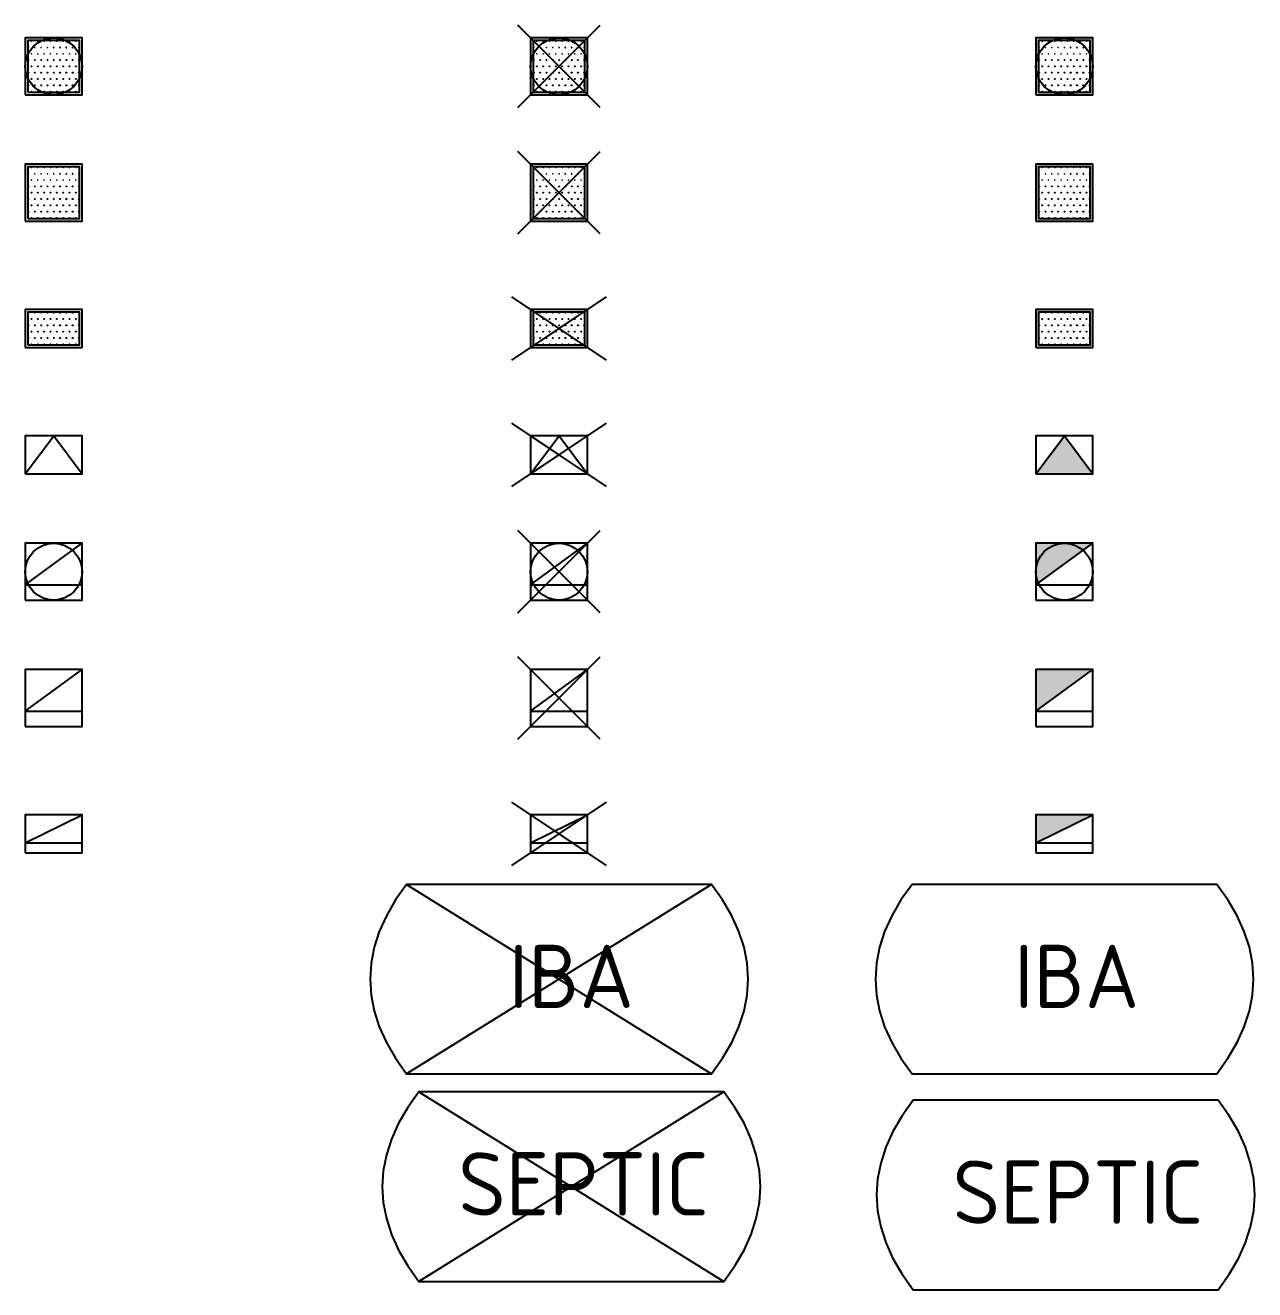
# Model space of a CAD drawing. Header units: metres. Extents: x -43.9 to -33.2, y 164.6 to 244.7.
# Drawn here: x -43.68 to -33.94, y 184.64 to 194.65 of the extents above; entities that cross this region are included whole.
import ezdxf
from ezdxf.enums import TextEntityAlignment as Align

# ---------------------------------------------------------------- set-up
doc = ezdxf.new("R2010")
doc.units = ezdxf.units.M
doc.layers.get('0').update_dxf_attribs({"color": 150})
doc.styles.add('NLCS-ISO', font='NLCS-ISO.ttf')

# ---------------------------------------------------------------- blocks, each defined once
blk = doc.blocks.new('B-SRI-KOLK_COMBINATIEKOLK_01-SO')
for q in [(1.125, 2.25), (1.125, 0.6)]:
    blk.add_line((-1.125, 0.6), q)
blk.add_lwpolyline([(-1.125, 0), (1.125, 0), (1.125, 2.25), (-1.125, 2.25)], close=True)
blk = doc.blocks.new('B-SRI-KOLK_COMBINATIEKOLK_02-SO')
for q in [(1.125, 2.25), (1.125, 0.6)]:
    blk.add_line((-1.125, 0.6), q)
blk.add_lwpolyline([(-1.125, 0), (1.125, 0), (1.125, 2.25), (-1.125, 2.25)], close=True)
blk.add_circle((0, 1.125), 1.125)
blk = doc.blocks.new('B-SRI-KOLK_GELEIDEKOLK-SO')
blk.add_lwpolyline([(-1.125, 0), (1.125, 0), (1.125, 1.5), (-1.125, 1.5)], close=True)
at = {"flags": 128}
blk.add_lwpolyline([(-1.125, 0), (0, 1.5), (1.125, 0)], dxfattribs=at)
blk = doc.blocks.new('B-SRI-KOLK_INFILTRATIEKOLK-SO')
for points in [[(-1.125, 0), (1.125, 0), (1.125, 1.5), (-1.125, 1.5)], [(-1.025, 0.1), (1.025, 0.1), (1.025, 1.4), (-1.025, 1.4)]]:
    blk.add_lwpolyline(points, close=True)
for centre in [(-1, 1.375), (-0.875, 1.125), (-0.75, 1.375), (-0.625, 1.125), (-0.5, 1.375), (-0.375, 1.125), (-0.25, 1.375), (-0.125, 1.125), (0, 1.375), (0.125, 1.125), (0.25, 1.375), (0.375, 1.125), (0.5, 1.375), (0.625, 1.125), (0.75, 1.375), (0.875, 1.125), (1, 1.375), (-1, 0.875), (-0.875, 0.625), (-0.75, 0.875), (-0.625, 0.625), (-0.5, 0.875), (-0.375, 0.625), (-0.25, 0.875), (-0.125, 0.625), (0, 0.875), (0.125, 0.625), (0.25, 0.875), (0.375, 0.625), (0.5, 0.875), (0.625, 0.625), (0.75, 0.875), (0.875, 0.625), (1, 0.875), (-1, 0.375), (-0.875, 0.125), (-0.75, 0.375), (-0.625, 0.125), (-0.5, 0.375), (-0.375, 0.125), (-0.25, 0.375), (-0.125, 0.125), (0, 0.375), (0.125, 0.125), (0.25, 0.375), (0.375, 0.125), (0.5, 0.375), (0.625, 0.125), (0.75, 0.375), (0.875, 0.125), (1, 0.375)]:
    blk.add_circle(centre, 0.002)
blk = doc.blocks.new('B-SRI-KOLK_INFILTRATIEKOLK_01-SO')
for points in [[(-1.125, 0), (1.125, 0), (1.125, 2.25), (-1.125, 2.25)], [(-1.025, 0.1), (1.025, 0.1), (1.025, 2.15), (-1.025, 2.15)]]:
    blk.add_lwpolyline(points, close=True)
for centre in [(-0.875, 2.125), (-0.625, 2.125), (-0.375, 2.125), (-0.125, 2.125), (0.125, 2.125), (0.375, 2.125), (0.625, 2.125), (0.875, 2.125), (-1, 1.875), (-0.875, 1.625), (-0.75, 1.875), (-0.625, 1.625), (-0.5, 1.875), (-0.375, 1.625), (-0.25, 1.875), (-0.125, 1.625), (0, 1.875), (0.125, 1.625), (0.25, 1.875), (0.375, 1.625), (0.5, 1.875), (0.625, 1.625), (0.75, 1.875), (0.875, 1.625), (1, 1.875), (-1, 1.375), (-0.875, 1.125), (-0.75, 1.375), (-0.625, 1.125), (-0.5, 1.375), (-0.375, 1.125), (-0.25, 1.375), (-0.125, 1.125), (0, 1.375), (0.125, 1.125), (0.25, 1.375), (0.375, 1.125), (0.5, 1.375), (0.625, 1.125), (0.75, 1.375), (0.875, 1.125), (1, 1.375), (-1, 0.875), (-0.875, 0.625), (-0.75, 0.875), (-0.625, 0.625), (-0.5, 0.875), (-0.375, 0.625), (-0.25, 0.875), (-0.125, 0.625), (0, 0.875), (0.125, 0.625), (0.25, 0.875), (0.375, 0.625), (0.5, 0.875), (0.625, 0.625), (0.75, 0.875), (0.875, 0.625), (1, 0.875), (-1, 0.375), (-0.875, 0.125), (-0.75, 0.375), (-0.625, 0.125), (-0.5, 0.375), (-0.375, 0.125), (-0.25, 0.375), (-0.125, 0.125), (0, 0.375), (0.125, 0.125), (0.25, 0.375), (0.375, 0.125), (0.5, 0.375), (0.625, 0.125), (0.75, 0.375), (0.875, 0.125), (1, 0.375)]:
    blk.add_circle(centre, 0.002)
blk = doc.blocks.new('B-SRI-KOLK_INFILTRATIEKOLK_02-SO')
for points in [[(-1.125, 0), (1.125, 0), (1.125, 2.25), (-1.125, 2.25)], [(-1.025, 0.1), (1.025, 0.1), (1.025, 2.15), (-1.025, 2.15)]]:
    blk.add_lwpolyline(points, close=True)
for centre, radius in [((0, 1.125), 1.125), ((-0.875, 2.125), 0.002), ((-0.625, 2.125), 0.002), ((-0.375, 2.125), 0.002), ((-0.125, 2.125), 0.002), ((0.125, 2.125), 0.002), ((0.375, 2.125), 0.002), ((0.625, 2.125), 0.002), ((0.875, 2.125), 0.002), ((-1, 1.875), 0.002), ((-0.875, 1.625), 0.002), ((-0.75, 1.875), 0.002), ((-0.625, 1.625), 0.002), ((-0.5, 1.875), 0.002), ((-0.375, 1.625), 0.002), ((-0.25, 1.875), 0.002), ((-0.125, 1.625), 0.002), ((0, 1.875), 0.002), ((0.125, 1.625), 0.002), ((0.25, 1.875), 0.002), ((0.375, 1.625), 0.002), ((0.5, 1.875), 0.002), ((0.625, 1.625), 0.002), ((0.75, 1.875), 0.002), ((0.875, 1.625), 0.002), ((1, 1.875), 0.002), ((-1, 1.375), 0.002), ((-0.875, 1.125), 0.002), ((-0.75, 1.375), 0.002), ((-0.625, 1.125), 0.002), ((-0.5, 1.375), 0.002), ((-0.375, 1.125), 0.002), ((-0.25, 1.375), 0.002), ((-0.125, 1.125), 0.002), ((0, 1.375), 0.002), ((0.125, 1.125), 0.002), ((0.25, 1.375), 0.002), ((0.375, 1.125), 0.002), ((0.5, 1.375), 0.002), ((0.625, 1.125), 0.002), ((0.75, 1.375), 0.002), ((0.875, 1.125), 0.002), ((1, 1.375), 0.002), ((-1, 0.875), 0.002), ((-0.875, 0.625), 0.002), ((-0.75, 0.875), 0.002), ((-0.625, 0.625), 0.002), ((-0.5, 0.875), 0.002), ((-0.375, 0.625), 0.002), ((-0.25, 0.875), 0.002), ((-0.125, 0.625), 0.002), ((0, 0.875), 0.002), ((0.125, 0.625), 0.002), ((0.25, 0.875), 0.002), ((0.375, 0.625), 0.002), ((0.5, 0.875), 0.002), ((0.625, 0.625), 0.002), ((0.75, 0.875), 0.002), ((0.875, 0.625), 0.002), ((1, 0.875), 0.002), ((-1, 0.375), 0.002), ((-0.875, 0.125), 0.002), ((-0.75, 0.375), 0.002), ((-0.625, 0.125), 0.002), ((-0.5, 0.375), 0.002), ((-0.375, 0.125), 0.002), ((-0.25, 0.375), 0.002), ((-0.125, 0.125), 0.002), ((0, 0.375), 0.002), ((0.125, 0.125), 0.002), ((0.25, 0.375), 0.002), ((0.375, 0.125), 0.002), ((0.5, 0.375), 0.002), ((0.625, 0.125), 0.002), ((0.75, 0.375), 0.002), ((0.875, 0.125), 0.002), ((1, 0.375), 0.002)]:
    blk.add_circle(centre, radius)
blk = doc.blocks.new('SRI-IBA-SO')
at = {"flags": 128}
blk.add_lwpolyline([(-7.32, -1.26), (-7.118, -1.887), (-6.835, -2.512), (-6.473, -3.133), (-6.031, -3.75), (6.031, -3.75), (6.473, -3.133), (6.835, -2.512), (7.118, -1.887), (7.32, -1.26), (7.442, -0.63), (7.482, 0), (7.442, 0.63), (7.32, 1.26), (7.118, 1.887), (6.835, 2.512), (6.473, 3.133), (6.031, 3.75), (-6.031, 3.75), (-6.473, 3.133), (-6.835, 2.512), (-7.118, 1.887), (-7.32, 1.26), (-7.442, 0.63), (-7.482, 0), (-7.442, -0.63)], close=True, dxfattribs=at)
at = {"style": 'NLCS-ISO'}
blk.add_text('IBA', height=2.5, dxfattribs=at).set_placement((0.485, 0.111), align=Align.MIDDLE_CENTER)
blk = doc.blocks.new('SRI-KOLK_COMBINATIEKOLK-SO')
h = blk.add_hatch(color=256)
h.dxf.hatch_style = 1
h.paths.add_polyline_path([(1.125, 1.5), (-1.125, 1.5), (-1.125, 0.4)])
for q in [(1.125, 1.5), (1.125, 0.4)]:
    blk.add_line((-1.125, 0.4), q)
blk.add_lwpolyline([(-1.125, 0), (1.125, 0), (1.125, 1.5), (-1.125, 1.5)], close=True)
blk = doc.blocks.new('SRI-KOLK_COMBINATIEKOLK_01-SO')
h = blk.add_hatch(color=256)
h.dxf.hatch_style = 1
h.paths.add_polyline_path([(1.125, 2.25), (-1.125, 2.25), (-1.125, 0.6)])
for q in [(1.125, 2.25), (1.125, 0.6)]:
    blk.add_line((-1.125, 0.6), q)
blk.add_lwpolyline([(-1.125, 0), (1.125, 0), (1.125, 2.25), (-1.125, 2.25)], close=True)
blk = doc.blocks.new('SRI-KOLK_COMBINATIEKOLK_02-SO')
h = blk.add_hatch(color=256)
h.dxf.hatch_style = 1
h.paths.add_polyline_path([(1.125, 2.25), (-1.125, 2.25), (-1.125, 0.6)])
for q in [(1.125, 2.25), (1.125, 0.6)]:
    blk.add_line((-1.125, 0.6), q)
blk.add_lwpolyline([(-1.125, 0), (1.125, 0), (1.125, 2.25), (-1.125, 2.25)], close=True)
blk.add_circle((0, 1.125), 1.125)
blk = doc.blocks.new('SRI-KOLK_GELEIDEKOLK-SO')
h = blk.add_hatch(color=256)
h.dxf.hatch_style = 1
h.paths.add_polyline_path([(0, 1.5), (-1.125, 0), (1.125, 0)])
blk.add_lwpolyline([(-1.125, 0), (1.125, 0), (1.125, 1.5), (-1.125, 1.5)], close=True)
at = {"flags": 128}
blk.add_lwpolyline([(-1.125, 0), (0, 1.5), (1.125, 0)], dxfattribs=at)
blk = doc.blocks.new('SRI-KOLK_INFILTRATIEKOLK-SO')
h = blk.add_hatch(color=256)
h.dxf.hatch_style = 1
h.paths.add_polyline_path([(1.125, 1.5), (-1.125, 1.5), (-1.125, 0), (1.125, 0)])
h.paths.add_polyline_path([(1.025, 1.4), (1.025, 0.1), (-1.025, 0.1), (-1.025, 1.4)], flags=16)
h.paths.add_polyline_path([(0.252, 1.375, -1), (0.248, 1.375, -1)], flags=0)
h.paths.add_polyline_path([(-0.002, 1.375, -1), (0.002, 1.375, -1)], flags=0)
h.paths.add_polyline_path([(0.127, 1.125, -1), (0.123, 1.125, -1)], flags=0)
h.paths.add_polyline_path([(0.502, 1.375, -1), (0.498, 1.375, -1)], flags=0)
h.paths.add_polyline_path([(0.377, 1.125, -1), (0.373, 1.125, -1)], flags=0)
h.paths.add_polyline_path([(-0.252, 1.375, -1), (-0.248, 1.375, -1)], flags=0)
h.paths.add_polyline_path([(-0.123, 1.125, -1), (-0.127, 1.125, -1)], flags=0)
h.paths.add_polyline_path([(0.627, 1.125, -1), (0.623, 1.125, -1)], flags=0)
h.paths.add_polyline_path([(0.252, 0.875, -1), (0.248, 0.875, -1)], flags=0)
h.paths.add_polyline_path([(0.752, 1.375, -1), (0.748, 1.375, -1)], flags=0)
h.paths.add_polyline_path([(0.002, 0.875, -1), (-0.002, 0.875, -1)], flags=0)
h.paths.add_polyline_path([(-0.377, 1.125, -1), (-0.373, 1.125, -1)], flags=0)
h.paths.add_polyline_path([(0.502, 0.875, -1), (0.498, 0.875, -1)], flags=0)
h.paths.add_polyline_path([(-0.502, 1.375, -1), (-0.498, 1.375, -1)], flags=0)
h.paths.add_polyline_path([(-0.248, 0.875, -1), (-0.252, 0.875, -1)], flags=0)
h.paths.add_polyline_path([(0.877, 1.125, -1), (0.873, 1.125, -1)], flags=0)
h.paths.add_polyline_path([(0.752, 0.875, -1), (0.748, 0.875, -1)], flags=0)
h.paths.add_polyline_path([(0.127, 0.625, -1), (0.123, 0.625, -1)], flags=0)
h.paths.add_polyline_path([(1.002, 1.375, -1), (0.998, 1.375, -1)], flags=0)
h.paths.add_polyline_path([(0.377, 0.625, -1), (0.373, 0.625, -1)], flags=0)
h.paths.add_polyline_path([(-0.627, 1.125, -1), (-0.623, 1.125, -1)], flags=0)
h.paths.add_polyline_path([(-0.123, 0.625, -1), (-0.127, 0.625, -1)], flags=0)
h.paths.add_polyline_path([(-0.502, 0.875, -1), (-0.498, 0.875, -1)], flags=0)
h.paths.add_polyline_path([(0.627, 0.625, -1), (0.623, 0.625, -1)], flags=0)
h.paths.add_polyline_path([(-0.752, 1.375, -1), (-0.748, 1.375, -1)], flags=0)
h.paths.add_polyline_path([(-0.373, 0.625, -1), (-0.377, 0.625, -1)], flags=0)
h.paths.add_polyline_path([(1.002, 0.875, -1), (0.998, 0.875, -1)], flags=0)
h.paths.add_polyline_path([(0.252, 0.375, -1), (0.248, 0.375, -1)], flags=0)
h.paths.add_polyline_path([(0.877, 0.625, -1), (0.873, 0.625, -1)], flags=0)
h.paths.add_polyline_path([(0.002, 0.375, -1), (-0.002, 0.375, -1)], flags=0)
h.paths.add_polyline_path([(-0.752, 0.875, -1), (-0.748, 0.875, -1)], flags=0)
h.paths.add_polyline_path([(-0.877, 1.125, -1), (-0.873, 1.125, -1)], flags=0)
h.paths.add_polyline_path([(0.502, 0.375, -1), (0.498, 0.375, -1)], flags=0)
h.paths.add_polyline_path([(-0.623, 0.625, -1), (-0.627, 0.625, -1)], flags=0)
h.paths.add_polyline_path([(-0.248, 0.375, -1), (-0.252, 0.375, -1)], flags=0)
h.paths.add_polyline_path([(-1.002, 1.375, -1), (-0.998, 1.375, -1)], flags=0)
h.paths.add_polyline_path([(0.752, 0.375, -1), (0.748, 0.375, -1)], flags=0)
h.paths.add_polyline_path([(-0.498, 0.375, -1), (-0.502, 0.375, -1)], flags=0)
h.paths.add_polyline_path([(-1.002, 0.875, -1), (-0.998, 0.875, -1)], flags=0)
h.paths.add_polyline_path([(0.127, 0.125, -1), (0.123, 0.125, -1)], flags=0)
h.paths.add_polyline_path([(0.377, 0.125, -1), (0.373, 0.125, -1)], flags=0)
h.paths.add_polyline_path([(-0.877, 0.625, -1), (-0.873, 0.625, -1)], flags=0)
h.paths.add_polyline_path([(1.002, 0.375, -1), (0.998, 0.375, -1)], flags=0)
h.paths.add_polyline_path([(-0.123, 0.125, -1), (-0.127, 0.125, -1)], flags=0)
h.paths.add_polyline_path([(0.627, 0.125, -1), (0.623, 0.125, -1)], flags=0)
h.paths.add_polyline_path([(-0.748, 0.375, -1), (-0.752, 0.375, -1)], flags=0)
h.paths.add_polyline_path([(-0.373, 0.125, -1), (-0.377, 0.125, -1)], flags=0)
h.paths.add_polyline_path([(0.877, 0.125, -1), (0.873, 0.125, -1)], flags=0)
h.paths.add_polyline_path([(-0.623, 0.125, -1), (-0.627, 0.125, -1)], flags=0)
h.paths.add_polyline_path([(-0.998, 0.375, -1), (-1.002, 0.375, -1)], flags=0)
h.paths.add_polyline_path([(-0.873, 0.125, -1), (-0.877, 0.125, -1)], flags=0)
for points in [[(-1.125, 0), (1.125, 0), (1.125, 1.5), (-1.125, 1.5)], [(-1.025, 0.1), (1.025, 0.1), (1.025, 1.4), (-1.025, 1.4)]]:
    blk.add_lwpolyline(points, close=True)
for centre in [(-1, 1.375), (-0.875, 1.125), (-0.75, 1.375), (-0.625, 1.125), (-0.5, 1.375), (-0.375, 1.125), (-0.25, 1.375), (-0.125, 1.125), (0, 1.375), (0.125, 1.125), (0.25, 1.375), (0.375, 1.125), (0.5, 1.375), (0.625, 1.125), (0.75, 1.375), (0.875, 1.125), (1, 1.375), (-1, 0.875), (-0.875, 0.625), (-0.75, 0.875), (-0.625, 0.625), (-0.5, 0.875), (-0.375, 0.625), (-0.25, 0.875), (-0.125, 0.625), (0, 0.875), (0.125, 0.625), (0.25, 0.875), (0.375, 0.625), (0.5, 0.875), (0.625, 0.625), (0.75, 0.875), (0.875, 0.625), (1, 0.875), (-1, 0.375), (-0.875, 0.125), (-0.75, 0.375), (-0.625, 0.125), (-0.5, 0.375), (-0.375, 0.125), (-0.25, 0.375), (-0.125, 0.125), (0, 0.375), (0.125, 0.125), (0.25, 0.375), (0.375, 0.125), (0.5, 0.375), (0.625, 0.125), (0.75, 0.375), (0.875, 0.125), (1, 0.375)]:
    blk.add_circle(centre, 0.002)
blk = doc.blocks.new('SRI-KOLK_INFILTRATIEKOLK_01-SO')
h = blk.add_hatch(color=256)
h.dxf.hatch_style = 1
h.paths.add_polyline_path([(1.125, 2.25), (-1.125, 2.25), (-1.125, 0), (1.125, 0)])
h.paths.add_polyline_path([(-1.025, 2.15), (1.025, 2.15), (1.025, 0.1), (-1.025, 0.1)], flags=16)
h.paths.add_polyline_path([(-0.998, 1.375, -1), (-1.002, 1.375, -1)], flags=0)
h.paths.add_polyline_path([(-0.873, 1.625, -1), (-0.877, 1.625, -1)], flags=0)
h.paths.add_polyline_path([(-0.873, 1.125, -1), (-0.877, 1.125, -1)], flags=0)
h.paths.add_polyline_path([(-0.748, 1.375, -1), (-0.752, 1.375, -1)], flags=0)
h.paths.add_polyline_path([(-1.002, 1.875, -1), (-0.998, 1.875, -1)], flags=0)
h.paths.add_polyline_path([(-0.998, 0.875, -1), (-1.002, 0.875, -1)], flags=0)
h.paths.add_polyline_path([(-0.623, 1.625, -1), (-0.627, 1.625, -1)], flags=0)
h.paths.add_polyline_path([(-0.623, 1.125, -1), (-0.627, 1.125, -1)], flags=0)
h.paths.add_polyline_path([(-0.498, 1.375, -1), (-0.502, 1.375, -1)], flags=0)
h.paths.add_polyline_path([(-0.748, 1.875, -1), (-0.752, 1.875, -1)], flags=0)
h.paths.add_polyline_path([(-0.748, 0.875, -1), (-0.752, 0.875, -1)], flags=0)
h.paths.add_polyline_path([(-0.373, 1.625, -1), (-0.377, 1.625, -1)], flags=0)
h.paths.add_polyline_path([(-0.373, 1.125, -1), (-0.377, 1.125, -1)], flags=0)
h.paths.add_polyline_path([(-0.498, 1.875, -1), (-0.502, 1.875, -1)], flags=0)
h.paths.add_polyline_path([(-0.498, 0.875, -1), (-0.502, 0.875, -1)], flags=0)
h.paths.add_polyline_path([(-0.877, 2.125, -1), (-0.873, 2.125, -1)], flags=0)
h.paths.add_polyline_path([(-0.873, 0.625, -1), (-0.877, 0.625, -1)], flags=0)
h.paths.add_polyline_path([(-0.248, 1.375, -1), (-0.252, 1.375, -1)], flags=0)
h.paths.add_polyline_path([(-0.623, 2.125, -1), (-0.627, 2.125, -1)], flags=0)
h.paths.add_polyline_path([(-0.623, 0.625, -1), (-0.627, 0.625, -1)], flags=0)
h.paths.add_polyline_path([(-0.248, 1.875, -1), (-0.252, 1.875, -1)], flags=0)
h.paths.add_polyline_path([(-0.248, 0.875, -1), (-0.252, 0.875, -1)], flags=0)
h.paths.add_polyline_path([(-0.123, 1.625, -1), (-0.127, 1.625, -1)], flags=0)
h.paths.add_polyline_path([(-0.123, 1.125, -1), (-0.127, 1.125, -1)], flags=0)
h.paths.add_polyline_path([(-0.998, 0.375, -1), (-1.002, 0.375, -1)], flags=0)
h.paths.add_polyline_path([(-0.373, 2.125, -1), (-0.377, 2.125, -1)], flags=0)
h.paths.add_polyline_path([(-0.373, 0.625, -1), (-0.377, 0.625, -1)], flags=0)
h.paths.add_polyline_path([(-0.748, 0.375, -1), (-0.752, 0.375, -1)], flags=0)
h.paths.add_polyline_path([(0.002, 1.375, -1), (-0.002, 1.375, -1)], flags=0)
h.paths.add_polyline_path([(-0.498, 0.375, -1), (-0.502, 0.375, -1)], flags=0)
h.paths.add_polyline_path([(0.002, 1.875, -1), (-0.002, 1.875, -1)], flags=0)
h.paths.add_polyline_path([(0.002, 0.875, -1), (-0.002, 0.875, -1)], flags=0)
h.paths.add_polyline_path([(-0.123, 2.125, -1), (-0.127, 2.125, -1)], flags=0)
h.paths.add_polyline_path([(-0.123, 0.625, -1), (-0.127, 0.625, -1)], flags=0)
h.paths.add_polyline_path([(0.127, 1.625, -1), (0.123, 1.625, -1)], flags=0)
h.paths.add_polyline_path([(0.127, 1.125, -1), (0.123, 1.125, -1)], flags=0)
h.paths.add_polyline_path([(-0.873, 0.125, -1), (-0.877, 0.125, -1)], flags=0)
h.paths.add_polyline_path([(-0.248, 0.375, -1), (-0.252, 0.375, -1)], flags=0)
h.paths.add_polyline_path([(0.252, 1.375, -1), (0.248, 1.375, -1)], flags=0)
h.paths.add_polyline_path([(-0.623, 0.125, -1), (-0.627, 0.125, -1)], flags=0)
h.paths.add_polyline_path([(0.127, 2.125, -1), (0.123, 2.125, -1)], flags=0)
h.paths.add_polyline_path([(0.252, 1.875, -1), (0.248, 1.875, -1)], flags=0)
h.paths.add_polyline_path([(0.127, 0.625, -1), (0.123, 0.625, -1)], flags=0)
h.paths.add_polyline_path([(0.252, 0.875, -1), (0.248, 0.875, -1)], flags=0)
h.paths.add_polyline_path([(-0.373, 0.125, -1), (-0.377, 0.125, -1)], flags=0)
h.paths.add_polyline_path([(0.002, 0.375, -1), (-0.002, 0.375, -1)], flags=0)
h.paths.add_polyline_path([(0.377, 1.625, -1), (0.373, 1.625, -1)], flags=0)
h.paths.add_polyline_path([(0.377, 1.125, -1), (0.373, 1.125, -1)], flags=0)
h.paths.add_polyline_path([(-0.123, 0.125, -1), (-0.127, 0.125, -1)], flags=0)
h.paths.add_polyline_path([(0.502, 1.375, -1), (0.498, 1.375, -1)], flags=0)
h.paths.add_polyline_path([(0.377, 2.125, -1), (0.373, 2.125, -1)], flags=0)
h.paths.add_polyline_path([(0.377, 0.625, -1), (0.373, 0.625, -1)], flags=0)
h.paths.add_polyline_path([(0.502, 1.875, -1), (0.498, 1.875, -1)], flags=0)
h.paths.add_polyline_path([(0.502, 0.875, -1), (0.498, 0.875, -1)], flags=0)
h.paths.add_polyline_path([(0.252, 0.375, -1), (0.248, 0.375, -1)], flags=0)
h.paths.add_polyline_path([(0.627, 1.625, -1), (0.623, 1.625, -1)], flags=0)
h.paths.add_polyline_path([(0.627, 1.125, -1), (0.623, 1.125, -1)], flags=0)
h.paths.add_polyline_path([(0.127, 0.125, -1), (0.123, 0.125, -1)], flags=0)
h.paths.add_polyline_path([(0.752, 1.375, -1), (0.748, 1.375, -1)], flags=0)
h.paths.add_polyline_path([(0.627, 2.125, -1), (0.623, 2.125, -1)], flags=0)
h.paths.add_polyline_path([(0.627, 0.625, -1), (0.623, 0.625, -1)], flags=0)
h.paths.add_polyline_path([(0.502, 0.375, -1), (0.498, 0.375, -1)], flags=0)
h.paths.add_polyline_path([(0.752, 1.875, -1), (0.748, 1.875, -1)], flags=0)
h.paths.add_polyline_path([(0.752, 0.875, -1), (0.748, 0.875, -1)], flags=0)
h.paths.add_polyline_path([(0.377, 0.125, -1), (0.373, 0.125, -1)], flags=0)
h.paths.add_polyline_path([(0.877, 1.625, -1), (0.873, 1.625, -1)], flags=0)
h.paths.add_polyline_path([(0.877, 1.125, -1), (0.873, 1.125, -1)], flags=0)
h.paths.add_polyline_path([(1.002, 1.375, -1), (0.998, 1.375, -1)], flags=0)
h.paths.add_polyline_path([(0.752, 0.375, -1), (0.748, 0.375, -1)], flags=0)
h.paths.add_polyline_path([(0.877, 2.125, -1), (0.873, 2.125, -1)], flags=0)
h.paths.add_polyline_path([(0.877, 0.625, -1), (0.873, 0.625, -1)], flags=0)
h.paths.add_polyline_path([(0.627, 0.125, -1), (0.623, 0.125, -1)], flags=0)
h.paths.add_polyline_path([(1.002, 1.875, -1), (0.998, 1.875, -1)], flags=0)
h.paths.add_polyline_path([(1.002, 0.875, -1), (0.998, 0.875, -1)], flags=0)
h.paths.add_polyline_path([(1.002, 0.375, -1), (0.998, 0.375, -1)], flags=0)
h.paths.add_polyline_path([(0.877, 0.125, -1), (0.873, 0.125, -1)], flags=0)
for points in [[(-1.125, 0), (1.125, 0), (1.125, 2.25), (-1.125, 2.25)], [(-1.025, 0.1), (1.025, 0.1), (1.025, 2.15), (-1.025, 2.15)]]:
    blk.add_lwpolyline(points, close=True)
for centre in [(-0.875, 2.125), (-0.625, 2.125), (-0.375, 2.125), (-0.125, 2.125), (0.125, 2.125), (0.375, 2.125), (0.625, 2.125), (0.875, 2.125), (-1, 1.875), (-0.875, 1.625), (-0.75, 1.875), (-0.625, 1.625), (-0.5, 1.875), (-0.375, 1.625), (-0.25, 1.875), (-0.125, 1.625), (0, 1.875), (0.125, 1.625), (0.25, 1.875), (0.375, 1.625), (0.5, 1.875), (0.625, 1.625), (0.75, 1.875), (0.875, 1.625), (1, 1.875), (-1, 1.375), (-0.875, 1.125), (-0.75, 1.375), (-0.625, 1.125), (-0.5, 1.375), (-0.375, 1.125), (-0.25, 1.375), (-0.125, 1.125), (0, 1.375), (0.125, 1.125), (0.25, 1.375), (0.375, 1.125), (0.5, 1.375), (0.625, 1.125), (0.75, 1.375), (0.875, 1.125), (1, 1.375), (-1, 0.875), (-0.875, 0.625), (-0.75, 0.875), (-0.625, 0.625), (-0.5, 0.875), (-0.375, 0.625), (-0.25, 0.875), (-0.125, 0.625), (0, 0.875), (0.125, 0.625), (0.25, 0.875), (0.375, 0.625), (0.5, 0.875), (0.625, 0.625), (0.75, 0.875), (0.875, 0.625), (1, 0.875), (-1, 0.375), (-0.875, 0.125), (-0.75, 0.375), (-0.625, 0.125), (-0.5, 0.375), (-0.375, 0.125), (-0.25, 0.375), (-0.125, 0.125), (0, 0.375), (0.125, 0.125), (0.25, 0.375), (0.375, 0.125), (0.5, 0.375), (0.625, 0.125), (0.75, 0.375), (0.875, 0.125), (1, 0.375)]:
    blk.add_circle(centre, 0.002)
blk = doc.blocks.new('SRI-KOLK_INFILTRATIEKOLK_02-SO')
h = blk.add_hatch(color=256)
h.dxf.hatch_style = 1
h.paths.add_polyline_path([(1.125, 2.25), (-1.125, 2.25), (-1.125, 0), (1.125, 0)])
h.paths.add_polyline_path([(-1.025, 2.15), (1.025, 2.15), (1.025, 0.1), (-1.025, 0.1)], flags=16)
h.paths.add_polyline_path([(-0.998, 1.375, -1), (-1.002, 1.375, -1)], flags=0)
h.paths.add_polyline_path([(-0.873, 1.625, -1), (-0.877, 1.625, -1)], flags=0)
h.paths.add_polyline_path([(-0.873, 1.125, -1), (-0.877, 1.125, -1)], flags=0)
h.paths.add_polyline_path([(-0.748, 1.375, -1), (-0.752, 1.375, -1)], flags=0)
h.paths.add_polyline_path([(-1.002, 1.875, -1), (-0.998, 1.875, -1)], flags=0)
h.paths.add_polyline_path([(-0.998, 0.875, -1), (-1.002, 0.875, -1)], flags=0)
h.paths.add_polyline_path([(-0.623, 1.625, -1), (-0.627, 1.625, -1)], flags=0)
h.paths.add_polyline_path([(-0.623, 1.125, -1), (-0.627, 1.125, -1)], flags=0)
h.paths.add_polyline_path([(-0.498, 1.375, -1), (-0.502, 1.375, -1)], flags=0)
h.paths.add_polyline_path([(-0.748, 1.875, -1), (-0.752, 1.875, -1)], flags=0)
h.paths.add_polyline_path([(-0.748, 0.875, -1), (-0.752, 0.875, -1)], flags=0)
h.paths.add_polyline_path([(-0.373, 1.625, -1), (-0.377, 1.625, -1)], flags=0)
h.paths.add_polyline_path([(-0.373, 1.125, -1), (-0.377, 1.125, -1)], flags=0)
h.paths.add_polyline_path([(-0.498, 1.875, -1), (-0.502, 1.875, -1)], flags=0)
h.paths.add_polyline_path([(-0.498, 0.875, -1), (-0.502, 0.875, -1)], flags=0)
h.paths.add_polyline_path([(-0.877, 2.125, -1), (-0.873, 2.125, -1)], flags=0)
h.paths.add_polyline_path([(-0.873, 0.625, -1), (-0.877, 0.625, -1)], flags=0)
h.paths.add_polyline_path([(-0.248, 1.375, -1), (-0.252, 1.375, -1)], flags=0)
h.paths.add_polyline_path([(-0.623, 2.125, -1), (-0.627, 2.125, -1)], flags=0)
h.paths.add_polyline_path([(-0.623, 0.625, -1), (-0.627, 0.625, -1)], flags=0)
h.paths.add_polyline_path([(-0.248, 1.875, -1), (-0.252, 1.875, -1)], flags=0)
h.paths.add_polyline_path([(-0.248, 0.875, -1), (-0.252, 0.875, -1)], flags=0)
h.paths.add_polyline_path([(-0.123, 1.625, -1), (-0.127, 1.625, -1)], flags=0)
h.paths.add_polyline_path([(-0.123, 1.125, -1), (-0.127, 1.125, -1)], flags=0)
h.paths.add_polyline_path([(-0.998, 0.375, -1), (-1.002, 0.375, -1)], flags=0)
h.paths.add_polyline_path([(-0.373, 2.125, -1), (-0.377, 2.125, -1)], flags=0)
h.paths.add_polyline_path([(-0.373, 0.625, -1), (-0.377, 0.625, -1)], flags=0)
h.paths.add_polyline_path([(-0.748, 0.375, -1), (-0.752, 0.375, -1)], flags=0)
h.paths.add_polyline_path([(0.002, 1.375, -1), (-0.002, 1.375, -1)], flags=0)
h.paths.add_polyline_path([(-0.498, 0.375, -1), (-0.502, 0.375, -1)], flags=0)
h.paths.add_polyline_path([(0.002, 1.875, -1), (-0.002, 1.875, -1)], flags=0)
h.paths.add_polyline_path([(0.002, 0.875, -1), (-0.002, 0.875, -1)], flags=0)
h.paths.add_polyline_path([(-0.123, 2.125, -1), (-0.127, 2.125, -1)], flags=0)
h.paths.add_polyline_path([(-0.123, 0.625, -1), (-0.127, 0.625, -1)], flags=0)
h.paths.add_polyline_path([(0.127, 1.625, -1), (0.123, 1.625, -1)], flags=0)
h.paths.add_polyline_path([(0.127, 1.125, -1), (0.123, 1.125, -1)], flags=0)
h.paths.add_polyline_path([(-0.873, 0.125, -1), (-0.877, 0.125, -1)], flags=0)
h.paths.add_polyline_path([(-0.248, 0.375, -1), (-0.252, 0.375, -1)], flags=0)
h.paths.add_polyline_path([(0.252, 1.375, -1), (0.248, 1.375, -1)], flags=0)
h.paths.add_polyline_path([(-0.623, 0.125, -1), (-0.627, 0.125, -1)], flags=0)
h.paths.add_polyline_path([(0.127, 2.125, -1), (0.123, 2.125, -1)], flags=0)
h.paths.add_polyline_path([(0.252, 1.875, -1), (0.248, 1.875, -1)], flags=0)
h.paths.add_polyline_path([(0.127, 0.625, -1), (0.123, 0.625, -1)], flags=0)
h.paths.add_polyline_path([(0.252, 0.875, -1), (0.248, 0.875, -1)], flags=0)
h.paths.add_polyline_path([(-0.373, 0.125, -1), (-0.377, 0.125, -1)], flags=0)
h.paths.add_polyline_path([(0.002, 0.375, -1), (-0.002, 0.375, -1)], flags=0)
h.paths.add_polyline_path([(0.377, 1.625, -1), (0.373, 1.625, -1)], flags=0)
h.paths.add_polyline_path([(0.377, 1.125, -1), (0.373, 1.125, -1)], flags=0)
h.paths.add_polyline_path([(-0.123, 0.125, -1), (-0.127, 0.125, -1)], flags=0)
h.paths.add_polyline_path([(0.502, 1.375, -1), (0.498, 1.375, -1)], flags=0)
h.paths.add_polyline_path([(0.377, 2.125, -1), (0.373, 2.125, -1)], flags=0)
h.paths.add_polyline_path([(0.377, 0.625, -1), (0.373, 0.625, -1)], flags=0)
h.paths.add_polyline_path([(0.502, 1.875, -1), (0.498, 1.875, -1)], flags=0)
h.paths.add_polyline_path([(0.502, 0.875, -1), (0.498, 0.875, -1)], flags=0)
h.paths.add_polyline_path([(0.252, 0.375, -1), (0.248, 0.375, -1)], flags=0)
h.paths.add_polyline_path([(0.627, 1.625, -1), (0.623, 1.625, -1)], flags=0)
h.paths.add_polyline_path([(0.627, 1.125, -1), (0.623, 1.125, -1)], flags=0)
h.paths.add_polyline_path([(0.127, 0.125, -1), (0.123, 0.125, -1)], flags=0)
h.paths.add_polyline_path([(0.752, 1.375, -1), (0.748, 1.375, -1)], flags=0)
h.paths.add_polyline_path([(0.627, 2.125, -1), (0.623, 2.125, -1)], flags=0)
h.paths.add_polyline_path([(0.627, 0.625, -1), (0.623, 0.625, -1)], flags=0)
h.paths.add_polyline_path([(0.502, 0.375, -1), (0.498, 0.375, -1)], flags=0)
h.paths.add_polyline_path([(0.752, 1.875, -1), (0.748, 1.875, -1)], flags=0)
h.paths.add_polyline_path([(0.752, 0.875, -1), (0.748, 0.875, -1)], flags=0)
h.paths.add_polyline_path([(0.377, 0.125, -1), (0.373, 0.125, -1)], flags=0)
h.paths.add_polyline_path([(0.877, 1.625, -1), (0.873, 1.625, -1)], flags=0)
h.paths.add_polyline_path([(0.877, 1.125, -1), (0.873, 1.125, -1)], flags=0)
h.paths.add_polyline_path([(1.002, 1.375, -1), (0.998, 1.375, -1)], flags=0)
h.paths.add_polyline_path([(0.752, 0.375, -1), (0.748, 0.375, -1)], flags=0)
h.paths.add_polyline_path([(0.877, 2.125, -1), (0.873, 2.125, -1)], flags=0)
h.paths.add_polyline_path([(0.877, 0.625, -1), (0.873, 0.625, -1)], flags=0)
h.paths.add_polyline_path([(0.627, 0.125, -1), (0.623, 0.125, -1)], flags=0)
h.paths.add_polyline_path([(1.002, 1.875, -1), (0.998, 1.875, -1)], flags=0)
h.paths.add_polyline_path([(1.002, 0.875, -1), (0.998, 0.875, -1)], flags=0)
h.paths.add_polyline_path([(1.002, 0.375, -1), (0.998, 0.375, -1)], flags=0)
h.paths.add_polyline_path([(0.877, 0.125, -1), (0.873, 0.125, -1)], flags=0)
for points in [[(-1.125, 0), (1.125, 0), (1.125, 2.25), (-1.125, 2.25)], [(-1.025, 0.1), (1.025, 0.1), (1.025, 2.15), (-1.025, 2.15)]]:
    blk.add_lwpolyline(points, close=True)
for centre, radius in [((0, 1.125), 1.125), ((-0.875, 2.125), 0.002), ((-0.625, 2.125), 0.002), ((-0.375, 2.125), 0.002), ((-0.125, 2.125), 0.002), ((0.125, 2.125), 0.002), ((0.375, 2.125), 0.002), ((0.625, 2.125), 0.002), ((0.875, 2.125), 0.002), ((-1, 1.875), 0.002), ((-0.875, 1.625), 0.002), ((-0.75, 1.875), 0.002), ((-0.625, 1.625), 0.002), ((-0.5, 1.875), 0.002), ((-0.375, 1.625), 0.002), ((-0.25, 1.875), 0.002), ((-0.125, 1.625), 0.002), ((0, 1.875), 0.002), ((0.125, 1.625), 0.002), ((0.25, 1.875), 0.002), ((0.375, 1.625), 0.002), ((0.5, 1.875), 0.002), ((0.625, 1.625), 0.002), ((0.75, 1.875), 0.002), ((0.875, 1.625), 0.002), ((1, 1.875), 0.002), ((-1, 1.375), 0.002), ((-0.875, 1.125), 0.002), ((-0.75, 1.375), 0.002), ((-0.625, 1.125), 0.002), ((-0.5, 1.375), 0.002), ((-0.375, 1.125), 0.002), ((-0.25, 1.375), 0.002), ((-0.125, 1.125), 0.002), ((0, 1.375), 0.002), ((0.125, 1.125), 0.002), ((0.25, 1.375), 0.002), ((0.375, 1.125), 0.002), ((0.5, 1.375), 0.002), ((0.625, 1.125), 0.002), ((0.75, 1.375), 0.002), ((0.875, 1.125), 0.002), ((1, 1.375), 0.002), ((-1, 0.875), 0.002), ((-0.875, 0.625), 0.002), ((-0.75, 0.875), 0.002), ((-0.625, 0.625), 0.002), ((-0.5, 0.875), 0.002), ((-0.375, 0.625), 0.002), ((-0.25, 0.875), 0.002), ((-0.125, 0.625), 0.002), ((0, 0.875), 0.002), ((0.125, 0.625), 0.002), ((0.25, 0.875), 0.002), ((0.375, 0.625), 0.002), ((0.5, 0.875), 0.002), ((0.625, 0.625), 0.002), ((0.75, 0.875), 0.002), ((0.875, 0.625), 0.002), ((1, 0.875), 0.002), ((-1, 0.375), 0.002), ((-0.875, 0.125), 0.002), ((-0.75, 0.375), 0.002), ((-0.625, 0.125), 0.002), ((-0.5, 0.375), 0.002), ((-0.375, 0.125), 0.002), ((-0.25, 0.375), 0.002), ((-0.125, 0.125), 0.002), ((0, 0.375), 0.002), ((0.125, 0.125), 0.002), ((0.25, 0.375), 0.002), ((0.375, 0.125), 0.002), ((0.5, 0.375), 0.002), ((0.625, 0.125), 0.002), ((0.75, 0.375), 0.002), ((0.875, 0.125), 0.002), ((1, 0.375), 0.002)]:
    blk.add_circle(centre, radius)
blk = doc.blocks.new('V-SRI-IBA-SO')
for p, q in [((-6.031, 3.75), (6.031, -3.75)), ((6.031, 3.75), (-6.031, -3.75))]:
    blk.add_line(p, q)
at = {"flags": 128}
blk.add_lwpolyline([(-7.32, -1.26), (-7.118, -1.887), (-6.835, -2.512), (-6.473, -3.133), (-6.031, -3.75), (6.031, -3.75), (6.473, -3.133), (6.835, -2.512), (7.118, -1.887), (7.32, -1.26), (7.442, -0.63), (7.482, 0), (7.442, 0.63), (7.32, 1.26), (7.118, 1.887), (6.835, 2.512), (6.473, 3.133), (6.031, 3.75), (-6.031, 3.75), (-6.473, 3.133), (-6.835, 2.512), (-7.118, 1.887), (-7.32, 1.26), (-7.442, 0.63), (-7.482, 0), (-7.442, -0.63)], close=True, dxfattribs=at)
at = {"style": 'NLCS-ISO'}
blk.add_text('IBA', height=2.5, dxfattribs=at).set_placement((0.485, 0.111), align=Align.MIDDLE_CENTER)
blk = doc.blocks.new('V-SRI-KOLK_COMBINATIEKOLK-SO')
for p, q in [((-1.875, -0.5), (1.875, 2)), ((1.875, -0.5), (-1.875, 2)), ((-1.125, 0.4), (1.125, 1.5)), ((-1.125, 0.4), (1.125, 0.4))]:
    blk.add_line(p, q)
blk.add_lwpolyline([(-1.125, 0), (1.125, 0), (1.125, 1.5), (-1.125, 1.5)], close=True)
blk = doc.blocks.new('V-SRI-KOLK_COMBINATIEKOLK_01-SO')
for p, q in [((-1.625, -0.5), (1.625, 2.75)), ((1.625, -0.5), (-1.625, 2.75)), ((-1.125, 0.6), (1.125, 2.25)), ((-1.125, 0.6), (1.125, 0.6))]:
    blk.add_line(p, q)
blk.add_lwpolyline([(-1.125, 0), (1.125, 0), (1.125, 2.25), (-1.125, 2.25)], close=True)
blk = doc.blocks.new('V-SRI-KOLK_COMBINATIEKOLK_02-SO')
for p, q in [((-1.625, -0.5), (1.625, 2.75)), ((1.625, -0.5), (-1.625, 2.75)), ((-1.125, 0.6), (1.125, 2.25)), ((-1.125, 0.6), (1.125, 0.6))]:
    blk.add_line(p, q)
blk.add_lwpolyline([(-1.125, 0), (1.125, 0), (1.125, 2.25), (-1.125, 2.25)], close=True)
blk.add_circle((0, 1.125), 1.125)
blk = doc.blocks.new('V-SRI-KOLK_GELEIDEKOLK-SO')
for p, q in [((-1.875, -0.5), (1.875, 2)), ((1.875, -0.5), (-1.875, 2)), ((-1.125, 0), (1.125, 1.5)), ((1.125, 0), (-1.125, 1.5))]:
    blk.add_line(p, q)
blk.add_lwpolyline([(-1.125, 0), (1.125, 0), (1.125, 1.5), (-1.125, 1.5)], close=True)
at = {"flags": 128}
blk.add_lwpolyline([(-1.125, 0), (0, 1.5), (1.125, 0)], dxfattribs=at)
blk = doc.blocks.new('V-SRI-KOLK_INFILTRATIEKOLK-SO')
for p, q in [((-1.875, -0.5), (1.875, 2)), ((1.875, -0.5), (-1.875, 2))]:
    blk.add_line(p, q)
for points in [[(-1.125, 0), (1.125, 0), (1.125, 1.5), (-1.125, 1.5)], [(-1.025, 0.1), (1.025, 0.1), (1.025, 1.4), (-1.025, 1.4)]]:
    blk.add_lwpolyline(points, close=True)
for centre in [(-1, 1.375), (-0.875, 1.125), (-0.75, 1.375), (-0.625, 1.125), (-0.5, 1.375), (-0.375, 1.125), (-0.25, 1.375), (-0.125, 1.125), (0, 1.375), (0.125, 1.125), (0.25, 1.375), (0.375, 1.125), (0.5, 1.375), (0.625, 1.125), (0.75, 1.375), (0.875, 1.125), (1, 1.375), (-1, 0.875), (-0.875, 0.625), (-0.75, 0.875), (-0.625, 0.625), (-0.5, 0.875), (-0.375, 0.625), (-0.25, 0.875), (-0.125, 0.625), (0, 0.875), (0.125, 0.625), (0.25, 0.875), (0.375, 0.625), (0.5, 0.875), (0.625, 0.625), (0.75, 0.875), (0.875, 0.625), (1, 0.875), (-1, 0.375), (-0.875, 0.125), (-0.75, 0.375), (-0.625, 0.125), (-0.5, 0.375), (-0.375, 0.125), (-0.25, 0.375), (-0.125, 0.125), (0, 0.375), (0.125, 0.125), (0.25, 0.375), (0.375, 0.125), (0.5, 0.375), (0.625, 0.125), (0.75, 0.375), (0.875, 0.125), (1, 0.375)]:
    blk.add_circle(centre, 0.002)
blk = doc.blocks.new('V-SRI-KOLK_INFILTRATIEKOLK_01-SO')
for p, q in [((1.625, -0.5), (-1.625, 2.75)), ((-1.625, -0.5), (1.625, 2.75))]:
    blk.add_line(p, q)
for points in [[(-1.125, 0), (1.125, 0), (1.125, 2.25), (-1.125, 2.25)], [(-1.025, 0.1), (1.025, 0.1), (1.025, 2.15), (-1.025, 2.15)]]:
    blk.add_lwpolyline(points, close=True)
for centre in [(-0.875, 2.125), (-0.625, 2.125), (-0.375, 2.125), (-0.125, 2.125), (0.125, 2.125), (0.375, 2.125), (0.625, 2.125), (0.875, 2.125), (-1, 1.875), (-0.875, 1.625), (-0.75, 1.875), (-0.625, 1.625), (-0.5, 1.875), (-0.375, 1.625), (-0.25, 1.875), (-0.125, 1.625), (0, 1.875), (0.125, 1.625), (0.25, 1.875), (0.375, 1.625), (0.5, 1.875), (0.625, 1.625), (0.75, 1.875), (0.875, 1.625), (1, 1.875), (-1, 1.375), (-0.875, 1.125), (-0.75, 1.375), (-0.625, 1.125), (-0.5, 1.375), (-0.375, 1.125), (-0.25, 1.375), (-0.125, 1.125), (0, 1.375), (0.125, 1.125), (0.25, 1.375), (0.375, 1.125), (0.5, 1.375), (0.625, 1.125), (0.75, 1.375), (0.875, 1.125), (1, 1.375), (-1, 0.875), (-0.875, 0.625), (-0.75, 0.875), (-0.625, 0.625), (-0.5, 0.875), (-0.375, 0.625), (-0.25, 0.875), (-0.125, 0.625), (0, 0.875), (0.125, 0.625), (0.25, 0.875), (0.375, 0.625), (0.5, 0.875), (0.625, 0.625), (0.75, 0.875), (0.875, 0.625), (1, 0.875), (-1, 0.375), (-0.875, 0.125), (-0.75, 0.375), (-0.625, 0.125), (-0.5, 0.375), (-0.375, 0.125), (-0.25, 0.375), (-0.125, 0.125), (0, 0.375), (0.125, 0.125), (0.25, 0.375), (0.375, 0.125), (0.5, 0.375), (0.625, 0.125), (0.75, 0.375), (0.875, 0.125), (1, 0.375)]:
    blk.add_circle(centre, 0.002)
blk = doc.blocks.new('V-SRI-KOLK_INFILTRATIEKOLK_02-SO')
for p, q in [((1.625, -0.5), (-1.625, 2.75)), ((-1.625, -0.5), (1.625, 2.75))]:
    blk.add_line(p, q)
for points in [[(-1.125, 0), (1.125, 0), (1.125, 2.25), (-1.125, 2.25)], [(-1.025, 0.1), (1.025, 0.1), (1.025, 2.15), (-1.025, 2.15)]]:
    blk.add_lwpolyline(points, close=True)
for centre, radius in [((0, 1.125), 1.125), ((-0.875, 2.125), 0.002), ((-0.625, 2.125), 0.002), ((-0.375, 2.125), 0.002), ((-0.125, 2.125), 0.002), ((0.125, 2.125), 0.002), ((0.375, 2.125), 0.002), ((0.625, 2.125), 0.002), ((0.875, 2.125), 0.002), ((-1, 1.875), 0.002), ((-0.875, 1.625), 0.002), ((-0.75, 1.875), 0.002), ((-0.625, 1.625), 0.002), ((-0.5, 1.875), 0.002), ((-0.375, 1.625), 0.002), ((-0.25, 1.875), 0.002), ((-0.125, 1.625), 0.002), ((0, 1.875), 0.002), ((0.125, 1.625), 0.002), ((0.25, 1.875), 0.002), ((0.375, 1.625), 0.002), ((0.5, 1.875), 0.002), ((0.625, 1.625), 0.002), ((0.75, 1.875), 0.002), ((0.875, 1.625), 0.002), ((1, 1.875), 0.002), ((-1, 1.375), 0.002), ((-0.875, 1.125), 0.002), ((-0.75, 1.375), 0.002), ((-0.625, 1.125), 0.002), ((-0.5, 1.375), 0.002), ((-0.375, 1.125), 0.002), ((-0.25, 1.375), 0.002), ((-0.125, 1.125), 0.002), ((0, 1.375), 0.002), ((0.125, 1.125), 0.002), ((0.25, 1.375), 0.002), ((0.375, 1.125), 0.002), ((0.5, 1.375), 0.002), ((0.625, 1.125), 0.002), ((0.75, 1.375), 0.002), ((0.875, 1.125), 0.002), ((1, 1.375), 0.002), ((-1, 0.875), 0.002), ((-0.875, 0.625), 0.002), ((-0.75, 0.875), 0.002), ((-0.625, 0.625), 0.002), ((-0.5, 0.875), 0.002), ((-0.375, 0.625), 0.002), ((-0.25, 0.875), 0.002), ((-0.125, 0.625), 0.002), ((0, 0.875), 0.002), ((0.125, 0.625), 0.002), ((0.25, 0.875), 0.002), ((0.375, 0.625), 0.002), ((0.5, 0.875), 0.002), ((0.625, 0.625), 0.002), ((0.75, 0.875), 0.002), ((0.875, 0.625), 0.002), ((1, 0.875), 0.002), ((-1, 0.375), 0.002), ((-0.875, 0.125), 0.002), ((-0.75, 0.375), 0.002), ((-0.625, 0.125), 0.002), ((-0.5, 0.375), 0.002), ((-0.375, 0.125), 0.002), ((-0.25, 0.375), 0.002), ((-0.125, 0.125), 0.002), ((0, 0.375), 0.002), ((0.125, 0.125), 0.002), ((0.25, 0.375), 0.002), ((0.375, 0.125), 0.002), ((0.5, 0.375), 0.002), ((0.625, 0.125), 0.002), ((0.75, 0.375), 0.002), ((0.875, 0.125), 0.002), ((1, 0.375), 0.002)]:
    blk.add_circle(centre, radius)
blk = doc.blocks.new('B-SRI-KOLK_COMBINATIEKOLK-SO')
for q in [(1.125, 1.5), (1.125, 0.4)]:
    blk.add_line((-1.125, 0.4), q)
blk.add_lwpolyline([(-1.125, 0), (1.125, 0), (1.125, 1.5), (-1.125, 1.5)], close=True)
blk = doc.blocks.new('SRI-SEPTICTANK-SO')
at = {"flags": 128}
blk.add_lwpolyline([(-7.32, -1.26), (-7.118, -1.887), (-6.835, -2.512), (-6.473, -3.133), (-6.031, -3.75), (6.031, -3.75), (6.473, -3.133), (6.835, -2.512), (7.118, -1.887), (7.32, -1.26), (7.442, -0.63), (7.482, 0), (7.442, 0.63), (7.32, 1.26), (7.118, 1.887), (6.835, 2.512), (6.473, 3.133), (6.031, 3.75), (-6.031, 3.75), (-6.473, 3.133), (-6.835, 2.512), (-7.118, 1.887), (-7.32, 1.26), (-7.442, 0.63), (-7.482, 0), (-7.442, -0.63)], close=True, dxfattribs=at)
at = {"style": 'NLCS-ISO'}
blk.add_text('SEPTIC', height=2.5, dxfattribs=at).set_placement((0.485, 0.111), align=Align.MIDDLE_CENTER)
blk = doc.blocks.new('V-SRI-SEPTICTANK-SO')
for p, q in [((-6.031, 3.75), (6.031, -3.75)), ((6.031, 3.75), (-6.031, -3.75))]:
    blk.add_line(p, q)
at = {"flags": 128}
blk.add_lwpolyline([(-7.32, -1.26), (-7.118, -1.887), (-6.835, -2.512), (-6.473, -3.133), (-6.031, -3.75), (6.031, -3.75), (6.473, -3.133), (6.835, -2.512), (7.118, -1.887), (7.32, -1.26), (7.442, -0.63), (7.482, 0), (7.442, 0.63), (7.32, 1.26), (7.118, 1.887), (6.835, 2.512), (6.473, 3.133), (6.031, 3.75), (-6.031, 3.75), (-6.473, 3.133), (-6.835, 2.512), (-7.118, 1.887), (-7.32, 1.26), (-7.442, 0.63), (-7.482, 0), (-7.442, -0.63)], close=True, dxfattribs=at)
at = {"style": 'NLCS-ISO'}
blk.add_text('SEPTIC', height=2.5, dxfattribs=at).set_placement((0.485, 0.111), align=Align.MIDDLE_CENTER)

msp = doc.modelspace()

# ---------------------------------------------------------------- block references
at = {"xscale": 0.2, "yscale": 0.2, "zscale": 0.2}
for name, p in [('V-SRI-KOLK_INFILTRATIEKOLK_02-SO', (-39.45, 194.102)), ('B-SRI-KOLK_INFILTRATIEKOLK_02-SO', (-43.45, 194.102)), ('SRI-KOLK_INFILTRATIEKOLK_02-SO', (-35.45, 194.102)), ('V-SRI-KOLK_INFILTRATIEKOLK_01-SO', (-39.45, 193.102)), ('B-SRI-KOLK_INFILTRATIEKOLK_01-SO', (-43.45, 193.102)), ('SRI-KOLK_INFILTRATIEKOLK_01-SO', (-35.45, 193.102)), ('V-SRI-KOLK_INFILTRATIEKOLK-SO', (-39.45, 192.102)), ('B-SRI-KOLK_INFILTRATIEKOLK-SO', (-43.45, 192.102)), ('SRI-KOLK_INFILTRATIEKOLK-SO', (-35.45, 192.102)), ('V-SRI-KOLK_GELEIDEKOLK-SO', (-39.45, 191.102)), ('B-SRI-KOLK_GELEIDEKOLK-SO', (-43.45, 191.102)), ('SRI-KOLK_GELEIDEKOLK-SO', (-35.45, 191.102)), ('V-SRI-KOLK_COMBINATIEKOLK_02-SO', (-39.45, 190.102)), ('B-SRI-KOLK_COMBINATIEKOLK_02-SO', (-43.45, 190.102)), ('SRI-KOLK_COMBINATIEKOLK_02-SO', (-35.45, 190.102)), ('V-SRI-KOLK_COMBINATIEKOLK_01-SO', (-39.45, 189.102)), ('B-SRI-KOLK_COMBINATIEKOLK_01-SO', (-43.45, 189.102)), ('SRI-KOLK_COMBINATIEKOLK_01-SO', (-35.45, 189.102)), ('V-SRI-KOLK_COMBINATIEKOLK-SO', (-39.45, 188.102)), ('B-SRI-KOLK_COMBINATIEKOLK-SO', (-43.45, 188.102)), ('SRI-KOLK_COMBINATIEKOLK-SO', (-35.45, 188.102)), ('V-SRI-IBA-SO', (-39.45, 187.102)), ('SRI-IBA-SO', (-35.45, 187.102)), ('V-SRI-SEPTICTANK-SO', (-39.353, 185.459)), ('SRI-SEPTICTANK-SO', (-35.44, 185.394))]:
    msp.add_blockref(name, p, dxfattribs=at)

doc.saveas('drawing.dxf')
